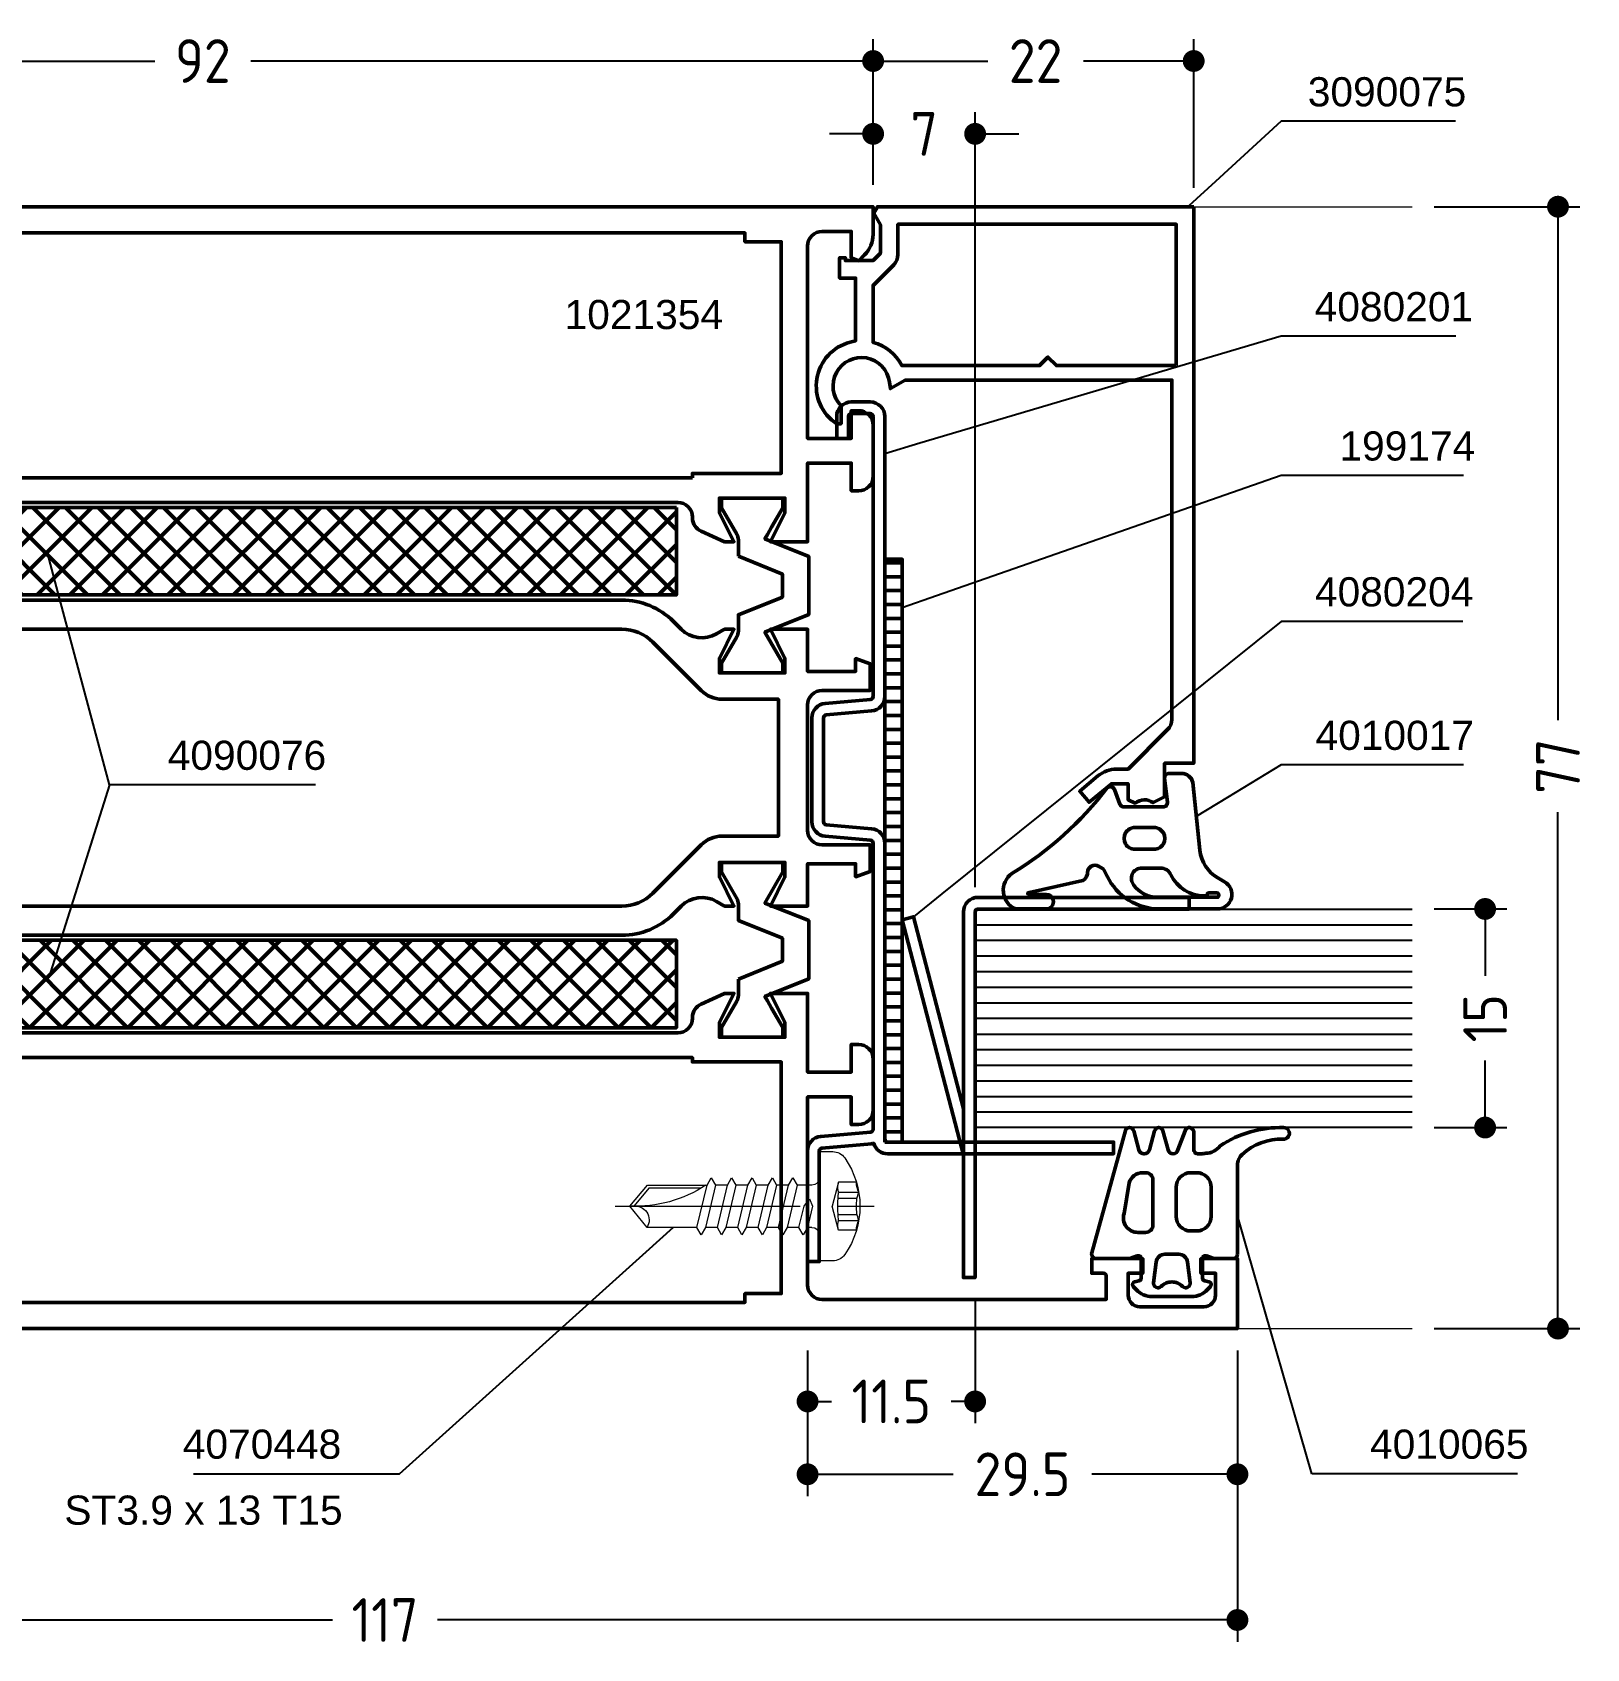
# Model space of a CAD drawing. Header units: millimetres. Extents: x 5 to 286, y 5 to 132.
# Drawn here: x 179.8 to 286.5, y 4.5 to 115.5 of the extents above; entities that cross this region are included whole.
import ezdxf
from ezdxf.enums import TextEntityAlignment as Align

# ---------------------------------------------------------------- set-up
doc = ezdxf.new("R2010")
doc.units = ezdxf.units.MM
doc.linetypes.add('CENTER', pattern=[50.8, 31.75, -6.35, 6.35, -6.35])
doc.linetypes.add('HIDDEN', pattern=[9.525, 6.35, -3.175])
for name, color, linetype, lineweight in [('AM_5', 3, 'Continuous', 25), ('AM_C', 50, 'Continuous', 50), ('AM_S', 80, 'Continuous', 50), ('Cent3', 70, 'CENTER', 18), ('CHide4', 10, 'HIDDEN', 13), ('Cont2', 2, 'Continuous', 25), ('Cont3', 70, 'Continuous', 18), ('Cont4', 10, 'Continuous', 13)]:
    doc.layers.add(name, color=color, linetype=linetype, lineweight=lineweight)
doc.styles.add('HBS_DIMTEXTSTYLE', font='isocp.shx')
doc.styles.add('SWISSL', font='swissl.ttf')
doc.dimstyles.new('Konstruktionsschnitt 1-1', dxfattribs={"dimtxt": 3, "dimasz": 1.5, "dimexe": 1.5, "dimexo": 1.5, "dimgap": 1.5, "dimtad": 0, "dimdsep": 46, "dimtxsty": 'HBS_DIMTEXTSTYLE', "dimblk": 'PUNKT', "dimcen": 0, "dimclrd": 3, "dimclre": 3, "dimclrt": 2, "dimadec": 1, "dimazin": 2, "dimtfac": 0.7, "dimtofl": 0, "dimtmove": 0, "dimatfit": 3, "dimfxl": 0, "dimtolj": 1, "dimtzin": 0, "dimarcsym": 0})

# ---------------------------------------------------------------- blocks, each defined once
blk = doc.blocks.new('*U22', base_point=(71.57, 97.47))
for p, q in [((71.57, 111.39), (41.57, 111.39)), ((71.57, 110.32), (41.57, 110.32)), ((71.57, 109.25), (41.57, 109.25)), ((71.57, 108.18), (41.57, 108.18)), ((71.57, 107.11), (41.57, 107.11)), ((71.57, 106.04), (41.57, 106.04)), ((71.57, 104.97), (41.57, 104.97)), ((71.57, 103.89), (41.57, 103.89)), ((71.57, 102.82), (41.57, 102.82)), ((71.57, 101.75), (41.57, 101.75)), ((71.57, 100.68), (41.57, 100.68)), ((71.57, 99.61), (41.57, 99.61)), ((71.57, 98.54), (41.57, 98.54))]:
    blk.add_line(p, q)
blk.add_lwpolyline([(41.57, 97.47), (71.57, 97.47), (71.57, 112.47), (41.57, 112.47)])
blk = doc.blocks.new('ws4070448')
at = {"layer": 'Cent3', "ltscale": 0.4}
blk.add_lwpolyline([(0, -14), (0, 3.8)], dxfattribs=at)
at = {"layer": 'CHide4', "ltscale": 0.3}
for p, q in [((-0.97, 1.33), (-0.97, 2.72)), ((-0.56, 1.33), (-0.56, 2.61)), ((0.56, 1.33), (0.56, 2.61)), ((0.97, 1.33), (0.97, 2.72))]:
    blk.add_line(p, q, dxfattribs=at)
for points in [[(-1.65, 2.56), (-1.65, 1.33)], [(1.65, 2.56), (1.65, 1.33)], [(-1.65, 1.33), (0, 0.89)], [(1.65, 1.33), (0, 0.89)]]:
    blk.add_lwpolyline(points, dxfattribs=at)
for centre, radius, start, end in [((-1.59, 3.84), 1.28, 267.2848, 298.8872), ((0, 5.49), 2.94, 250.6988, 289.3012), ((1.59, 3.84), 1.28, 241.1128, 272.7152), ((-1.31, 2.49), 1.21, 253.6643, 286.3357), ((0, 11.41), 10.13, 264.4948, 275.5052), ((1.31, 2.49), 1.21, 253.6643, 286.3357)]:
    blk.add_arc(centre, radius, start, end, dxfattribs=at)
at = {"layer": 'Cont4'}
blk.add_lwpolyline([(3.32, 1.75, 0.314856), (-3.32, 1.75, 0.244912), (-3.75, 0.93), (-3.75, 0), (3.75, 0), (3.75, 0.93, 0.244912), (3.32, 1.75, 0.138291)], format="xyb", dxfattribs=at)
for points in [[(-1.95, -1.1), (-1.45, -1.39), (0, -1.04), (0.5, -0.67), (0, -0.47), (-1.45, -0.81)], [(-1.95, -2.5), (-1.45, -2.79), (1.45, -2.1), (1.95, -1.81), (1.45, -1.52), (-1.45, -2.21)], [(-1.95, -3.9), (-1.45, -4.19), (1.45, -3.5), (1.95, -3.21), (1.45, -2.92), (-1.45, -3.61)], [(-1.95, -5.3), (-1.45, -5.59), (1.45, -4.9), (1.95, -4.61), (1.45, -4.32), (-1.45, -5.01)], [(-1.95, -6.7), (-1.45, -6.99), (1.45, -6.3), (1.95, -6.01), (1.45, -5.72), (-1.45, -6.41)], [(-1.45, -8.39), (1.45, -7.7), (1.95, -7.41), (1.45, -7.12), (-1.45, -7.81), (-1.95, -8.1)]]:
    blk.add_lwpolyline(points, close=True, dxfattribs=at)
for points in [[(-1.45, -0.5), (-1.45, -0.81)], [(1.45, -0.5), (1.45, -1.52)], [(-1.45, -1.39), (-1.45, -2.21)], [(-1.45, -1.39), (-1.45, -2.21)], [(1.45, -2.1), (1.45, -2.92)], [(-1.45, -2.79), (-1.45, -3.61)], [(-1.45, -4.19), (-1.45, -5.01)], [(1.45, -3.5), (1.45, -4.32)], [(1.45, -4.9), (1.45, -5.72)], [(-1.45, -5.59), (-1.45, -6.41)], [(1.45, -6.3), (1.45, -7.12)], [(-1.45, -6.99), (-1.45, -7.81)], [(-1.45, -8.38), (-1.45, -11.81), (0, -13), (1.45, -11.79), (1.45, -7.7)], [(1.24, -8.17), (1.24, -11.7), (0.03, -12.71)]]:
    blk.add_lwpolyline(points, dxfattribs=at)
for centre, radius, start, end in [((-1.95, -0.5), 0.5, 0, 90), ((1.95, -0.5), 0.5, 90, 180), ((8.74, -12.6), 8.74, 146.5114, 182.6031), ((-0.95, -12.64), 0.965, 350.682, 121.1143)]:
    blk.add_arc(centre, radius, start, end, dxfattribs=at)
blk = doc.blocks.new('PUNKT')
at = {"color": 0, "linetype": 'Continuous'}
blk.add_line((-0.5, 0), (-1, 0), dxfattribs=at)
at = {"color": 0, "linetype": 'Continuous', "const_width": 0.5}
blk.add_lwpolyline([(-0.25, 0, 1), (0.25, 0, 1)], format="xyb", close=True, dxfattribs=at)
blk = doc.blocks.new('*D24')
at = {"layer": 'AM_5', "color": 3, "lineweight": -2, "transparency": 16777216}
for p, q in [((276, 55.3), (281, 55.3)), ((279.5, 53.8), (279.5, 50.71)), ((279.5, 41.8), (279.5, 44.89)), ((276, 40.3), (281, 40.3))]:
    blk.add_line(p, q, dxfattribs=at)
at = {"layer": 'AM_5', "color": 3, "lineweight": -2, "transparency": 16777216, "xscale": 1.5, "yscale": 1.5, "zscale": 1.5}
for p, rotation in [((279.5, 55.3), 90), ((279.5, 40.3), 270)]:
    blk.add_blockref('PUNKT', p, dxfattribs=dict(at, rotation=rotation))
at = {"layer": 'AM_5', "color": 2, "transparency": 16777216, "insert": (279.5, 47.8), "char_height": 3, "attachment_point": 5, "rotation": 90, "style": 'HBS_DIMTEXTSTYLE'}
blk.add_mtext('\\A1;15', dxfattribs=at)
blk = doc.blocks.new('*D25')
at = {"layer": 'AM_5', "color": 3, "lineweight": -2, "transparency": 16777216}
for p, q in [((276, 103.5), (286, 103.5)), ((284.5, 102), (284.5, 68.25)), ((284.5, 28), (284.5, 61.95)), ((276, 26.5), (286, 26.5))]:
    blk.add_line(p, q, dxfattribs=at)
at = {"layer": 'AM_5', "color": 3, "lineweight": -2, "transparency": 16777216, "xscale": 1.5, "yscale": 1.5, "zscale": 1.5}
for p, rotation in [((284.5, 103.5), 90), ((284.5, 26.5), 270)]:
    blk.add_blockref('PUNKT', p, dxfattribs=dict(at, rotation=rotation))
at = {"layer": 'AM_5', "color": 2, "transparency": 16777216, "insert": (284.5, 65.1), "char_height": 3, "attachment_point": 5, "rotation": 90, "style": 'HBS_DIMTEXTSTYLE'}
blk.add_mtext('\\A1;77', dxfattribs=at)
blk = doc.blocks.new('*D26')
at = {"layer": 'AM_5', "color": 3, "lineweight": -2, "transparency": 16777216}
for p, q in [((237.5, 105), (237.5, 115)), ((259.5, 104.8), (259.5, 115)), ((239, 113.5), (245.37, 113.5)), ((258, 113.5), (251.93, 113.5))]:
    blk.add_line(p, q, dxfattribs=at)
at = {"layer": 'AM_5', "color": 3, "lineweight": -2, "transparency": 16777216, "xscale": 1.5, "yscale": 1.5, "zscale": 1.5, "rotation": 180}
blk.add_blockref('PUNKT', (237.5, 113.5), dxfattribs=at)
at = {"layer": 'AM_5', "color": 3, "lineweight": -2, "transparency": 16777216, "xscale": 1.5, "yscale": 1.5, "zscale": 1.5}
blk.add_blockref('PUNKT', (259.5, 113.5), dxfattribs=at)
at = {"layer": 'AM_5', "color": 2, "transparency": 16777216, "insert": (248.65, 113.5), "char_height": 3, "attachment_point": 5, "style": 'HBS_DIMTEXTSTYLE'}
blk.add_mtext('\\A1;22', dxfattribs=at)
blk = doc.blocks.new('*S313')
at = {"layer": 'AM_5', "color": 3}
for p, q in [((265.5, 85.05), (241.86, 76.79)), ((278.02, 85.05), (265.5, 85.05))]:
    blk.add_line(p, q, dxfattribs=at)
at = {"layer": 'AM_5', "color": 3, "linetype": 'Continuous'}
blk.add_line((241.86, 76.79), (239.5, 75.97), dxfattribs=at)
at = {"layer": 'AM_5', "color": 2, "insert": (269.5, 86.05), "char_height": 2, "attachment_point": 7, "style": 'SWISSL'}
blk.add_mtext('199174', dxfattribs=at)
blk = doc.blocks.new('*D45')
at = {"layer": 'AM_5', "color": 3, "lineweight": -2, "transparency": 16777216}
for p, q in [((145.5, 25), (145.5, 5)), ((262.5, 25), (262.5, 5)), ((147, 6.5), (200.4, 6.5)), ((261, 6.5), (207.6, 6.5))]:
    blk.add_line(p, q, dxfattribs=at)
at = {"layer": 'AM_5', "color": 3, "lineweight": -2, "transparency": 16777216, "xscale": 1.5, "yscale": 1.5, "zscale": 1.5, "rotation": 180}
blk.add_blockref('PUNKT', (145.5, 6.5), dxfattribs=at)
at = {"layer": 'AM_5', "color": 3, "lineweight": -2, "transparency": 16777216, "xscale": 1.5, "yscale": 1.5, "zscale": 1.5}
blk.add_blockref('PUNKT', (262.5, 6.5), dxfattribs=at)
at = {"layer": 'AM_5', "color": 2, "transparency": 16777216, "insert": (204, 6.5), "char_height": 3, "attachment_point": 5, "style": 'HBS_DIMTEXTSTYLE'}
blk.add_mtext('\\A1;117', dxfattribs=at)
blk = doc.blocks.new('*D46')
at = {"layer": 'AM_5', "color": 3, "lineweight": -2, "transparency": 16777216}
for p, q in [((244.5, 28.5), (244.5, 20)), ((233, 25), (233, 20)), ((234.5, 21.5), (234.64, 21.5)), ((243, 21.5), (242.86, 21.5))]:
    blk.add_line(p, q, dxfattribs=at)
at = {"layer": 'AM_5', "color": 3, "lineweight": -2, "transparency": 16777216, "xscale": 1.5, "yscale": 1.5, "zscale": 1.5, "rotation": 180}
blk.add_blockref('PUNKT', (233, 21.5), dxfattribs=at)
at = {"layer": 'AM_5', "color": 3, "lineweight": -2, "transparency": 16777216, "xscale": 1.5, "yscale": 1.5, "zscale": 1.5}
blk.add_blockref('PUNKT', (244.5, 21.5), dxfattribs=at)
at = {"layer": 'AM_5', "color": 2, "transparency": 16777216, "insert": (238.75, 21.5), "char_height": 3, "attachment_point": 5, "style": 'HBS_DIMTEXTSTYLE'}
blk.add_mtext('\\A1;11.5', dxfattribs=at)
blk = doc.blocks.new('*D47')
at = {"layer": 'AM_5', "color": 3, "lineweight": -2, "transparency": 16777216}
for p, q in [((233, 25), (233, 15)), ((262.5, 25), (262.5, 15)), ((234.5, 16.5), (242.99, 16.5)), ((261, 16.5), (252.51, 16.5))]:
    blk.add_line(p, q, dxfattribs=at)
at = {"layer": 'AM_5', "color": 3, "lineweight": -2, "transparency": 16777216, "xscale": 1.5, "yscale": 1.5, "zscale": 1.5, "rotation": 180}
blk.add_blockref('PUNKT', (233, 16.5), dxfattribs=at)
at = {"layer": 'AM_5', "color": 3, "lineweight": -2, "transparency": 16777216, "xscale": 1.5, "yscale": 1.5, "zscale": 1.5}
blk.add_blockref('PUNKT', (262.5, 16.5), dxfattribs=at)
at = {"layer": 'AM_5', "color": 2, "transparency": 16777216, "insert": (247.75, 16.5), "char_height": 3, "attachment_point": 5, "style": 'HBS_DIMTEXTSTYLE'}
blk.add_mtext('\\A1;29.5', dxfattribs=at)
blk = doc.blocks.new('*S315')
at = {"layer": 'AM_5', "color": 3}
for p, q in [((265.5, 94.61), (240.7, 87.26)), ((277.5, 94.61), (265.5, 94.61))]:
    blk.add_line(p, q, dxfattribs=at)
at = {"layer": 'AM_5', "color": 3, "linetype": 'Continuous'}
blk.add_line((240.7, 87.26), (238.3, 86.55), dxfattribs=at)
at = {"layer": 'AM_5', "color": 2, "insert": (267.8, 95.61), "char_height": 2, "attachment_point": 7, "style": 'SWISSL'}
blk.add_mtext('4080201', dxfattribs=at)
blk = doc.blocks.new('*S316')
at = {"layer": 'AM_5', "color": 3}
for p, q in [((265.5, 75.04), (242.22, 56.33)), ((277.97, 75.04), (265.5, 75.04))]:
    blk.add_line(p, q, dxfattribs=at)
at = {"layer": 'AM_5', "color": 3, "linetype": 'Continuous'}
blk.add_line((242.22, 56.33), (240.27, 54.76), dxfattribs=at)
at = {"layer": 'AM_5', "color": 2, "insert": (267.82, 76.04), "char_height": 2, "attachment_point": 7, "style": 'SWISSL'}
blk.add_mtext('4080204', dxfattribs=at)
blk = doc.blocks.new('*S317')
at = {"layer": 'AM_5', "color": 3}
for p, q in [((265.5, 65.19), (261.82, 62.95)), ((278.01, 65.19), (265.5, 65.19))]:
    blk.add_line(p, q, dxfattribs=at)
at = {"layer": 'AM_5', "color": 3, "linetype": 'Continuous'}
blk.add_line((261.82, 62.95), (259.68, 61.65), dxfattribs=at)
at = {"layer": 'AM_5', "color": 2, "insert": (267.86, 66.19), "char_height": 2, "attachment_point": 7, "style": 'SWISSL'}
blk.add_mtext('4010017', dxfattribs=at)
blk = doc.blocks.new('*S318')
at = {"layer": 'AM_5', "color": 3, "linetype": 'Continuous'}
blk.add_line((263.19, 31.85), (262.5, 34.26), dxfattribs=at)
at = {"layer": 'AM_5', "color": 3}
for p, q in [((267.6, 16.54), (263.19, 31.85)), ((281.73, 16.54), (267.6, 16.54))]:
    blk.add_line(p, q, dxfattribs=at)
at = {"layer": 'AM_5', "color": 2, "insert": (271.6, 17.54), "char_height": 2, "attachment_point": 7, "style": 'SWISSL'}
blk.add_mtext('4010065', dxfattribs=at)
blk = doc.blocks.new('*D48')
at = {"layer": 'AM_5', "color": 3, "lineweight": -2, "transparency": 16777216}
for p, q in [((237.5, 105), (237.5, 110)), ((244.5, 56.8), (244.5, 110)), ((236, 108.5), (234.5, 108.5)), ((246, 108.5), (247.5, 108.5))]:
    blk.add_line(p, q, dxfattribs=at)
at = {"layer": 'AM_5', "color": 3, "lineweight": -2, "transparency": 16777216, "xscale": 1.5, "yscale": 1.5, "zscale": 1.5}
blk.add_blockref('PUNKT', (237.5, 108.5), dxfattribs=at)
at = {"layer": 'AM_5', "color": 3, "lineweight": -2, "transparency": 16777216, "xscale": 1.5, "yscale": 1.5, "zscale": 1.5, "rotation": 180}
blk.add_blockref('PUNKT', (244.5, 108.5), dxfattribs=at)
at = {"layer": 'AM_5', "color": 2, "transparency": 16777216, "insert": (241, 108.5), "char_height": 3, "attachment_point": 5, "style": 'HBS_DIMTEXTSTYLE'}
blk.add_mtext('\\A1;7', dxfattribs=at)
blk = doc.blocks.new('*D52')
at = {"layer": 'AM_5', "color": 3, "lineweight": -2, "transparency": 16777216}
for p, q in [((145.5, 105), (145.5, 115)), ((237.5, 105), (237.5, 115)), ((147, 113.5), (188.2, 113.5)), ((236, 113.5), (194.8, 113.5))]:
    blk.add_line(p, q, dxfattribs=at)
at = {"layer": 'AM_5', "color": 3, "lineweight": -2, "transparency": 16777216, "xscale": 1.5, "yscale": 1.5, "zscale": 1.5, "rotation": 180}
blk.add_blockref('PUNKT', (145.5, 113.5), dxfattribs=at)
at = {"layer": 'AM_5', "color": 3, "lineweight": -2, "transparency": 16777216, "xscale": 1.5, "yscale": 1.5, "zscale": 1.5}
blk.add_blockref('PUNKT', (237.5, 113.5), dxfattribs=at)
at = {"layer": 'AM_5', "color": 2, "transparency": 16777216, "insert": (191.5, 113.5), "char_height": 3, "attachment_point": 5, "style": 'HBS_DIMTEXTSTYLE'}
blk.add_mtext('\\A1;92', dxfattribs=at)
blk = doc.blocks.new('*S319')
at = {"layer": 'AM_5', "color": 3}
for p, q in [((265.5, 109.36), (261, 105.24)), ((277.46, 109.36), (265.5, 109.36))]:
    blk.add_line(p, q, dxfattribs=at)
at = {"layer": 'AM_5', "color": 3, "linetype": 'Continuous'}
blk.add_line((261, 105.24), (259.16, 103.55), dxfattribs=at)
at = {"layer": 'AM_5', "color": 2, "insert": (267.33, 110.36), "char_height": 2, "attachment_point": 7, "style": 'SWISSL'}
blk.add_mtext('3090075', dxfattribs=at)
blk = doc.blocks.new('*S320')
at = {"layer": 'AM_5', "color": 3, "linetype": 'Continuous'}
for p, q in [((181.57, 76.98), (180.93, 79.4)), ((181.68, 52.99), (180.93, 50.6))]:
    blk.add_line(p, q, dxfattribs=at)
at = {"layer": 'AM_5', "color": 3}
for p, q in [((185.09, 63.82), (181.57, 76.98)), ((185.09, 63.82), (181.68, 52.99)), ((199.24, 63.82), (185.09, 63.82))]:
    blk.add_line(p, q, dxfattribs=at)
at = {"layer": 'AM_5', "color": 2, "insert": (189.09, 64.82), "char_height": 2, "attachment_point": 7, "style": 'SWISSL'}
blk.add_mtext('4090076', dxfattribs=at)
blk = doc.blocks.new('*S321')
at = {"layer": 'AM_5', "color": 3, "linetype": 'Continuous'}
blk.add_line((221.93, 31.77), (223.79, 33.45), dxfattribs=at)
at = {"layer": 'AM_5', "color": 3}
for p, q in [((205, 16.54), (221.93, 31.77)), ((190.86, 16.54), (205, 16.54))]:
    blk.add_line(p, q, dxfattribs=at)
at = {"layer": 'AM_5', "color": 2, "insert": (201, 17.54), "char_height": 2, "attachment_point": 9, "style": 'SWISSL'}
blk.add_mtext('4070448', dxfattribs=at)
blk = doc.blocks.new('ZAHL rechts')
at = {"layer": 'AM_5', "color": 2, "style": 'SWISSL'}
blk.add_attdef('XXX', text='', height=1.5, dxfattribs=at).set_placement((-1.954, -2.5), align=Align.RIGHT)
blk = doc.blocks.new('WI3090075')
for points in [[(0, 22), (0, 0.3), (-0.45, 0.04), (-1.25, 0.5), (-3.2, 0.5), (-3.7, 0), (-3.7, -1.9), (-3.5, -1.9), (-3.5, -2.3), (-4.9, -2.3), (-4.9, -1.2), (-9.2, -1.2), (-9.3, -1.58, -0.652679), (-14.9, -2.49), (-14.9, -2.2), (-13.66, -2.2, 1.382111), (-12.04, 1.13), (-12.48, 1.19), (-11.9, 2.2), (-11.9, 20.5), (-35.19, 20.5, 0.198912), (-35.89, 20.21), (-38.6, 17.5), (-38.6, 16.71, -0.176327), (-39.07, 15.43), (-40.12, 14.18), (-40.88, 14.82), (-39.6, 16.35), (-39.6, 17.5), (-40.7, 17.5), (-40.93, 17.99, 0.339409), (-40.9, 19.21), (-40.5, 20), (-38.2, 20), (-38.2, 22), (0, 22)], [(-10.9, 20.8), (-10.9, 12.58), (-10.32, 12), (-10.9, 11.42), (-10.9, 1.97, -0.213458), (-9.31, 0), (-5.4, 0), (-3.99, 1.41, -0.198912), (-3.28, 1.7), (-1.2, 1.7), (-1.2, 20.8), (-10.9, 20.8)]]:
    blk.add_lwpolyline(points, format="xyb", close=True)
blk = doc.blocks.new('WI1021354')
for points in [[(3.6, 108), (2, 108), (2, 88.5, 0.414214), (3, 87.5), (15.9, 87.5), (15.9, 90.5), (14, 90.5), (14, 91, -0.414214), (15, 92), (18.5, 92, -0.414214), (19.5, 91), (19.5, 90.5), (17.6, 90.5), (17.6, 87.5), (23, 87.5), (23, 84.95), (21, 85.95), (20, 85.95), (20, 81.45), (21, 81.45), (23, 82.45), (23, 81.8), (22.27, 80.19, -0.294108), (21.36, 79.6), (21.3, 79.6, 0.414214), (20.3, 78.6), (20.3, 13.4, 0.414214), (21.3, 12.4), (21.36, 12.4, -0.294108), (22.27, 11.81), (23, 10.2), (23, 9.55), (21, 10.55), (20, 10.55), (20, 6.05), (21, 6.05), (23, 7.05), (23, 4.5), (17.6, 4.5), (17.6, 1.5), (19.5, 1.5), (19.5, 1, -0.414214), (18.5, 0), (15, 0, -0.414214), (14, 1), (14, 1.5), (15.9, 1.5), (15.9, 4.5), (2.7, 4.5, 0.414214), (1.7, 3.5), (1.7, 1.5), (3.5, 1.5), (3.71, 0.99), (3.31, 0.59, -0.198912), (1.9, 0), (0, 0), (0, 117), (4.8, 117), (4.8, 114.5), (3.8, 114.5), (3.8, 115.5), (2.3, 115.5, 0.414214), (1.5, 114.7), (1.5, 110.3, 0.414214), (2.3, 109.5), (3.8, 109.5), (3.8, 110.5), (4.8, 110.5), (4.8, 107), (3.8, 107), (3.8, 107.8, 0.414214), (3.6, 108)], [(3.6, 108), (2, 108), (2, 88.5, 0.414214), (3, 87.5), (15.9, 87.5), (15.9, 90.5), (14, 90.5), (14, 91, -0.414214), (15, 92), (18.5, 92, -0.414214), (19.5, 91), (19.5, 90.5), (17.6, 90.5), (17.6, 87.5), (23, 87.5), (23, 84.95), (21, 85.95), (20, 85.95), (20, 81.45), (21, 81.45), (23, 82.45), (23, 81.8), (22.27, 80.19, -0.294108), (21.36, 79.6), (21.3, 79.6, 0.414214), (20.3, 78.6), (20.3, 13.4, 0.414214), (21.3, 12.4), (21.36, 12.4, -0.294108), (22.27, 11.81), (23, 10.2), (23, 9.55), (21, 10.55), (20, 10.55), (20, 6.05), (21, 6.05), (23, 7.05), (23, 4.5), (17.6, 4.5), (17.6, 1.5), (19.5, 1.5), (19.5, 1, -0.414214), (18.5, 0), (15, 0, -0.414214), (14, 1), (14, 1.5), (15.9, 1.5), (15.9, 4.5), (2.7, 4.5, 0.414214), (1.7, 3.5), (1.7, 1.5), (3.5, 1.5), (3.71, 0.99), (3.31, 0.59, -0.198912), (1.9, 0), (0, 0), (0, 117), (4.8, 117), (4.8, 114.5), (3.8, 114.5), (3.8, 115.5), (2.3, 115.5, 0.414214), (1.5, 114.7), (1.5, 110.3, 0.414214), (2.3, 109.5), (3.8, 109.5), (3.8, 110.5), (4.8, 110.5), (4.8, 107), (3.8, 107), (3.8, 107.8, 0.414214), (3.6, 108)], [(34.2, 87.5), (42.8, 87.5, 0.414214), (43.8, 88.5), (43.8, 91.8), (45.62, 91.8), (45.99, 90.8), (45.1, 90.8), (45.1, 87.5), (48, 87.5), (48, 84.95), (46, 85.95), (45, 85.95), (45, 81.45), (46, 81.45), (48, 82.45), (48, 81.8), (47.68, 81.25, 0.339454), (48, 78.83), (48.54, 78.29, -0.198912), (50, 74.76), (50, 17.24, -0.198912), (48.54, 13.71), (48, 13.17, 0.339454), (47.68, 10.75), (48, 10.2), (48, 9.55), (46, 10.55), (45, 10.55), (45, 6.05), (46, 6.05), (48, 7.05), (48, 4.5), (45.1, 4.5), (45.1, 1.2), (45.99, 1.2), (45.62, 0.2), (43.8, 0.2), (43.8, 3.5, 0.414214), (42.8, 4.5), (34.2, 4.5, 0.414214), (33.2, 3.5), (33.2, 0.2), (31.38, 0.2), (31.01, 1.2), (31.9, 1.2), (31.9, 4.5), (29, 4.5), (29, 7.05), (31, 6.05), (32, 6.05), (32, 10.55), (31, 10.55), (29, 9.55), (29, 10.2), (29.32, 10.75, 0.339454), (29, 13.17), (28.46, 13.71, -0.198912), (27, 17.24), (27, 74.76, -0.198912), (28.46, 78.29), (29, 78.83, 0.339454), (29.32, 81.25), (29, 81.8), (29, 82.45), (31, 81.45), (32, 81.45), (32, 85.95), (31, 85.95), (29, 84.95), (29, 87.5), (31.9, 87.5), (31.9, 90.8), (31.01, 90.8), (31.38, 91.8), (33.2, 91.8), (33.2, 88.5, 0.414214)], [(34.2, 87.5), (42.8, 87.5, 0.414214), (43.8, 88.5), (43.8, 91.8), (45.62, 91.8), (45.99, 90.8), (45.1, 90.8), (45.1, 87.5), (48, 87.5), (48, 84.95), (46, 85.95), (45, 85.95), (45, 81.45), (46, 81.45), (48, 82.45), (48, 81.8), (47.68, 81.25, 0.339454), (48, 78.83), (48.54, 78.29, -0.198912), (50, 74.76), (50, 17.24, -0.198912), (48.54, 13.71), (48, 13.17, 0.339454), (47.68, 10.75), (48, 10.2), (48, 9.55), (46, 10.55), (45, 10.55), (45, 6.05), (46, 6.05), (48, 7.05), (48, 4.5), (45.1, 4.5), (45.1, 1.2), (45.99, 1.2), (45.62, 0.2), (43.8, 0.2), (43.8, 3.5, 0.414214), (42.8, 4.5), (34.2, 4.5, 0.414214), (33.2, 3.5), (33.2, 0.2), (31.38, 0.2), (31.01, 1.2), (31.9, 1.2), (31.9, 4.5), (29, 4.5), (29, 7.05), (31, 6.05), (32, 6.05), (32, 10.55), (31, 10.55), (29, 9.55), (29, 10.2), (29.32, 10.75, 0.339454), (29, 13.17), (28.46, 13.71, -0.198912), (27, 17.24), (27, 74.76, -0.198912), (28.46, 78.29), (29, 78.83, 0.339454), (29.32, 81.25), (29, 81.8), (29, 82.45), (31, 81.45), (32, 81.45), (32, 85.95), (31, 85.95), (29, 84.95), (29, 87.5), (31.9, 87.5), (31.9, 90.8), (31.01, 90.8), (31.38, 91.8), (33.2, 91.8), (33.2, 88.5, 0.414214)], [(54, 10.2), (54, 9.55), (56, 10.55), (57, 10.55), (57, 6.05), (56, 6.05), (54, 7.05), (54, 4.5), (59.4, 4.5), (59.4, 1.5), (57.5, 1.5), (57.5, 1, 0.414214), (58.5, 0), (62, 0, 0.414214), (63, 1), (63, 1.5), (61.1, 1.5), (61.1, 4.5), (74.3, 4.5, -0.414214), (75.3, 3.5), (75.3, 1.5), (73.5, 1.5), (73.29, 0.99), (73.69, 0.59, 0.198912), (75.1, 0), (77, 0), (77, 92), (75.1, 92, 0.198912), (73.69, 91.41), (73.29, 91.01), (73.5, 90.5), (75.3, 90.5), (75.3, 88.5, -0.414214), (74.3, 87.5), (61.1, 87.5), (61.1, 90.5), (63, 90.5), (63, 91, 0.414214), (62, 92), (58.5, 92, 0.414214), (57.5, 91), (57.5, 90.5), (59.4, 90.5), (59.4, 87.5), (54, 87.5), (54, 84.95), (56, 85.95), (57, 85.95), (57, 81.45), (56, 81.45), (54, 82.45), (54, 81.8), (54.73, 80.19, 0.294108), (55.64, 79.6), (55.7, 79.6, -0.414214), (56.7, 78.6), (56.7, 13.4, -0.414214), (55.7, 12.4), (55.64, 12.4, 0.294108), (54.73, 11.81), (54, 10.2)], [(54, 10.2), (54, 9.55), (56, 10.55), (57, 10.55), (57, 6.05), (56, 6.05), (54, 7.05), (54, 4.5), (59.4, 4.5), (59.4, 1.5), (57.5, 1.5), (57.5, 1, 0.414214), (58.5, 0), (62, 0, 0.414214), (63, 1), (63, 1.5), (61.1, 1.5), (61.1, 4.5), (74.3, 4.5, -0.414214), (75.3, 3.5), (75.3, 1.5), (73.5, 1.5), (73.29, 0.99), (73.69, 0.59, 0.198912), (75.1, 0), (77, 0), (77, 92), (75.1, 92, 0.198912), (73.69, 91.41), (73.29, 91.01), (73.5, 90.5), (75.3, 90.5), (75.3, 88.5, -0.414214), (74.3, 87.5), (61.1, 87.5), (61.1, 90.5), (63, 90.5), (63, 91, 0.414214), (62, 92), (58.5, 92, 0.414214), (57.5, 91), (57.5, 90.5), (59.4, 90.5), (59.4, 87.5), (54, 87.5), (54, 84.95), (56, 85.95), (57, 85.95), (57, 81.45), (56, 81.45), (54, 82.45), (54, 81.8), (54.73, 80.19, 0.294108), (55.64, 79.6), (55.7, 79.6, -0.414214), (56.7, 78.6), (56.7, 13.4, -0.414214), (55.7, 12.4), (55.64, 12.4, 0.294108), (54.73, 11.81), (54, 10.2)], [(23.99, 82.75), (22.87, 82.75, 0.131652), (22.47, 82.64), (20.66, 81.6), (20, 81.6), (20, 85.8), (20.66, 85.8), (22, 85.03), (22.49, 84.74), (22.79, 84.57), (24, 87.58), (28, 87.58), (29.21, 84.57), (31.34, 85.8), (32, 85.8), (32, 81.6), (31.34, 81.6), (29.53, 82.64, 0.131652), (29.13, 82.75), (28.01, 82.75), (26.79, 85.78), (25.21, 85.78)], [(23.99, 82.75), (22.87, 82.75, 0.131652), (22.47, 82.64), (20.66, 81.6), (20, 81.6), (20, 85.8), (20.66, 85.8), (22, 85.03), (22.49, 84.74), (22.79, 84.57), (24, 87.58), (28, 87.58), (29.21, 84.57), (31.34, 85.8), (32, 85.8), (32, 81.6), (31.34, 81.6), (29.53, 82.64, 0.131652), (29.13, 82.75), (28.01, 82.75), (26.79, 85.78), (25.21, 85.78)], [(53.01, 82.75), (54.13, 82.75, -0.131652), (54.53, 82.64), (56.34, 81.6), (57, 81.6), (57, 85.8), (56.34, 85.8), (55, 85.03), (54.51, 84.74), (54.21, 84.57), (53, 87.58), (49, 87.58), (47.79, 84.57), (45.66, 85.8), (45, 85.8), (45, 81.6), (45.66, 81.6), (47.47, 82.64, -0.131652), (47.87, 82.75), (48.99, 82.75), (50.21, 85.78), (51.79, 85.78)], [(53.01, 82.75), (54.13, 82.75, -0.131652), (54.53, 82.64), (56.34, 81.6), (57, 81.6), (57, 85.8), (56.34, 85.8), (55, 85.03), (54.51, 84.74), (54.21, 84.57), (53, 87.58), (49, 87.58), (47.79, 84.57), (45.66, 85.8), (45, 85.8), (45, 81.6), (45.66, 81.6), (47.47, 82.64, -0.131652), (47.87, 82.75), (48.99, 82.75), (50.21, 85.78), (51.79, 85.78)], [(29, 17.24, 0.198912), (29.88, 15.12), (33.21, 11.79, -0.198912), (33.8, 10.37), (33.8, 6.5), (43.2, 6.5), (43.2, 10.37, -0.198912), (43.79, 11.79), (47.12, 15.12, 0.198912), (48, 17.24), (48, 74.76, 0.198912), (47.12, 76.88), (43.79, 80.21, -0.198912), (43.2, 81.63), (43.2, 85.5), (33.8, 85.5), (33.8, 81.63, -0.198912), (33.21, 80.21), (29.88, 76.88, 0.198912), (29, 74.76)], [(29, 17.24, 0.198912), (29.88, 15.12), (33.21, 11.79, -0.198912), (33.8, 10.37), (33.8, 6.5), (43.2, 6.5), (43.2, 10.37, -0.198912), (43.79, 11.79), (47.12, 15.12, 0.198912), (48, 17.24), (48, 74.76, 0.198912), (47.12, 76.88), (43.79, 80.21, -0.198912), (43.2, 81.63), (43.2, 85.5), (33.8, 85.5), (33.8, 81.63, -0.198912), (33.21, 80.21), (29.88, 76.88, 0.198912), (29, 74.76)], [(23.99, 9.25), (22.87, 9.25, -0.131652), (22.47, 9.36), (20.66, 10.4), (20, 10.4), (20, 6.2), (20.66, 6.2), (22, 6.97), (22.49, 7.26), (22.79, 7.43), (24, 4.43), (28, 4.43), (29.21, 7.43), (31.34, 6.2), (32, 6.2), (32, 10.4), (31.34, 10.4), (29.53, 9.36, -0.131652), (29.13, 9.25), (28.01, 9.25), (26.79, 6.23), (25.21, 6.23)], [(23.99, 9.25), (22.87, 9.25, -0.131652), (22.47, 9.36), (20.66, 10.4), (20, 10.4), (20, 6.2), (20.66, 6.2), (22, 6.97), (22.49, 7.26), (22.79, 7.43), (24, 4.43), (28, 4.43), (29.21, 7.43), (31.34, 6.2), (32, 6.2), (32, 10.4), (31.34, 10.4), (29.53, 9.36, -0.131652), (29.13, 9.25), (28.01, 9.25), (26.79, 6.23), (25.21, 6.23)], [(53.01, 9.25), (54.13, 9.25, 0.131652), (54.53, 9.36), (56.34, 10.4), (57, 10.4), (57, 6.2), (56.34, 6.2), (55, 6.97), (54.51, 7.26), (54.21, 7.43), (53, 4.43), (49, 4.43), (47.79, 7.43), (45.66, 6.2), (45, 6.2), (45, 10.4), (45.66, 10.4), (47.47, 9.36, 0.131652), (47.87, 9.25), (48.99, 9.25), (50.21, 6.23), (51.79, 6.23)], [(53.01, 9.25), (54.13, 9.25, 0.131652), (54.53, 9.36), (56.34, 10.4), (57, 10.4), (57, 6.2), (56.34, 6.2), (55, 6.97), (54.51, 7.26), (54.21, 7.43), (53, 4.43), (49, 4.43), (47.79, 7.43), (45.66, 6.2), (45, 6.2), (45, 10.4), (45.66, 10.4), (47.47, 9.36, 0.131652), (47.87, 9.25), (48.99, 9.25), (50.21, 6.23), (51.79, 6.23)]]:
    blk.add_lwpolyline(points, format="xyb", close=True)
for points in [[(2.4, 8.8), (1.8, 8.8), (1.8, 83.2), (2.4, 83.2), (2.4, 85.7), (18.3, 85.7), (18.3, 79.6), (18.6, 79.6), (18.6, 12.4), (18.3, 12.4), (18.3, 6.3), (2.4, 6.3), (2.4, 8.8)], [(2.4, 8.8), (1.8, 8.8), (1.8, 83.2), (2.4, 83.2), (2.4, 85.7), (18.3, 85.7), (18.3, 79.6), (18.6, 79.6), (18.6, 12.4), (18.3, 12.4), (18.3, 6.3), (2.4, 6.3), (2.4, 8.8)], [(58.4, 79.6), (58.7, 79.6), (58.7, 85.7), (74.6, 85.7), (74.6, 83.2), (75.2, 83.2), (75.2, 8.8), (74.6, 8.8), (74.6, 6.3), (58.7, 6.3), (58.7, 12.4), (58.4, 12.4), (58.4, 79.6)], [(58.4, 79.6), (58.7, 79.6), (58.7, 85.7), (74.6, 85.7), (74.6, 83.2), (75.2, 83.2), (75.2, 8.8), (74.6, 8.8), (74.6, 6.3), (58.7, 6.3), (58.7, 12.4), (58.4, 12.4), (58.4, 79.6)]]:
    blk.add_lwpolyline(points, close=True)
blk = doc.blocks.new('WI199174')
h = blk.add_hatch()
h.set_pattern_fill('LINE', color=256, scale=0.3, angle=90)
h.paths.add_polyline_path([(0, 1.2), (0, 0), (40, 0), (40, 1.2)])
blk.add_lwpolyline([(0, 1.2), (0, 0), (40, 0), (40, 1.2)], close=True)
blk = doc.blocks.new('WI4010017')
for points in [[(-3.46, 2.42, -0.240056), (-5.37, 3.66), (-5.63, 4.12, 0.767327), (-7.5, 3.62), (-7.5, -0.35, 0.286745), (-5.25, -3.94), (-4.85, -4.14, -0.149451), (-4.72, -4.26), (-4.57, -4.53, -0.57735), (-5, -5.28), (-5.12, -5.28), (-5.16, -5.31, 0.158399), (-5.55, -5.6), (-6.36, -9.28, -0.113567), (-6.42, -9.4, -0.190093), (-6.5, -9.19), (-6.5, -8.12, 1), (-7.5, -8.12), (-7.5, -10.18, 0.009709), (-7.5, -10.22, 0.587918), (-5.07, -10.47, -0.09166), (0.81, -3.93, 0.553622), (0.7, -3.44), (-0.3, -3.07, -0.315299), (-0.5, -2.79), (-0.5, -0.1, -0.449698), (-0.16, 0.2), (1.46, 0, 0.449698), (1.8, 0.3), (1.8, 1.16, 0.354573), (1.17, 1.94), (-3.46, 2.42)], [(-3.46, 2.42, -0.240056), (-5.37, 3.66), (-5.63, 4.12, 0.767327), (-7.5, 3.62), (-7.5, -0.35, 0.286745), (-5.25, -3.94), (-4.85, -4.14, -0.149451), (-4.72, -4.26), (-4.57, -4.53, -0.57735), (-5, -5.28), (-5.12, -5.28), (-5.16, -5.31, 0.158399), (-5.55, -5.6), (-6.36, -9.28, -0.113567), (-6.42, -9.4, -0.190093), (-6.5, -9.19), (-6.5, -8.12, 1), (-7.5, -8.12), (-7.5, -10.18, 0.009709), (-7.5, -10.22, 0.587918), (-5.07, -10.47, -0.09166), (0.81, -3.93, 0.553622), (0.7, -3.44), (-0.3, -3.07, -0.315299), (-0.5, -2.79), (-0.5, -0.1, -0.449698), (-0.16, 0.2), (1.46, 0, 0.449698), (1.8, 0.3), (1.8, 1.16, 0.354573), (1.17, 1.94), (-3.46, 2.42)], [(-4.7, -0.28, 0.292811), (-5.16, 0.44, -0.290987), (-6.6, 2.71), (-6.6, 2.92), (-6.5, 2.92, 0.414214), (-6.4, 3.02), (-6.4, 3.62, 0.414214), (-6.5, 3.72), (-6.6, 3.72, 0.414214), (-6.7, 3.62), (-6.7, -0.48, 0.244698), (-5.85, -2.12), (-5.8, -2.15, 0.673804), (-4.71, -1.45), (-4.7, -0.28)], [(-4.7, -0.28, 0.292811), (-5.16, 0.44, -0.290987), (-6.6, 2.71), (-6.6, 2.92), (-6.5, 2.92, 0.414214), (-6.4, 3.02), (-6.4, 3.62, 0.414214), (-6.5, 3.72), (-6.6, 3.72, 0.414214), (-6.7, 3.62), (-6.7, -0.48, 0.244698), (-5.85, -2.12), (-5.8, -2.15, 0.673804), (-4.71, -1.45), (-4.7, -0.28)], [(-1.91, -0.73, 1.006711), (-3.4, -0.73), (-3.4, -2.03, 1.006711), (-1.91, -2.03), (-1.91, -0.73)], [(-1.91, -0.73, 1.006711), (-3.4, -0.73), (-3.4, -2.03, 1.006711), (-1.91, -2.03), (-1.91, -0.73)], [(-1.91, -0.73, 1.006711), (-3.4, -0.73), (-3.4, -2.03, 1.006711), (-1.91, -2.03), (-1.91, -0.73)]]:
    blk.add_lwpolyline(points, format="xyb", close=True)
blk = doc.blocks.new('WI4010065')
for points in [[(0.3, 0, 0.414214), (0, -0.3), (0, -1.62), (0.19, -2.13, -0.520567), (0, -2.4), (-1.33, -2.4, -0.36397), (-1.53, -2.23), (-1.58, -1.97, 0.594937), (-1.91, -1.85), (-2.12, -2.05, 0.208), (-2.6, -3.15), (-2.6, -5.85, 0.208), (-2.12, -6.95), (-1.91, -7.15, 0.594937), (-1.58, -7.03), (-1.53, -6.77, -0.36397), (-1.33, -6.6), (0, -6.6, -0.520567), (0.19, -6.87), (0, -7.38), (0, -9.7, 0.505497), (0.39, -9.99), (8.79, -7.69, 0.751737), (8.78, -7.11), (7.47, -6.76, -0.767327), (7.47, -6.04), (8.78, -5.69, 0.767327), (8.78, -5.11), (7.46, -4.76, -0.767327), (7.46, -4.08), (8.78, -3.59, 0.876976), (8.7, -3), (7.5, -3, -0.414214), (7.2, -2.7), (7.2, -2.48, -0.051818), (7.23, -2.17, -0.225446), (7.75, -1.18, 0.150709), (9, 3.17, 1.016945), (8.2, 3.15, -0.195341), (7.16, 0.33, -0.211259), (6.42, 0)], [(4.9, -1.8, -0.414214), (5.9, -2.8), (5.9, -3.2, -0.414214), (4.9, -4.2), (2.9, -4.2, -0.414214), (1.9, -3.2), (1.9, -2.8, -0.414214), (2.9, -1.8)], [(0.3, -4.98), (0.3, -4.02, 0.378866), (-0.23, -3.43), (-1.66, -3.25, 0.717695), (-1.91, -3.76, -0.421053), (-1.91, -5.24, 0.717695), (-1.66, -5.75), (-0.23, -5.57, 0.378866)], [(5.4, -5.8, -0.414214), (5.9, -6.3), (5.9, -6.49, -0.328465), (5.2, -7.44), (3.1, -7.78, -0.505497), (1.8, -6.83), (1.8, -6.3, -0.414214), (2.3, -5.8)]]:
    blk.add_lwpolyline(points, format="xyb", close=True)
blk = doc.blocks.new('WI4080201')
blk.add_lwpolyline([(-49, 1, 0.414214), (-48.8, 0.8), (-28.48, 0.8, -0.388879), (-27.49, -0.11), (-27.22, -3.22, 0.388879), (-27.02, -3.4), (-19.88, -3.4, 0.388879), (-19.68, -3.22), (-19.41, -0.11, -0.388879), (-18.42, 0.8), (0.8, 0.8, -0.414214), (1.8, -0.2), (1.8, -1.5, -0.414214), (0.8, -2.5), (-0.7, -2.5), (-0.7, -1.7), (0.8, -1.7, 0.414214), (1, -1.5), (1, -0.2, 0.414214), (0.8, 0), (-18.42, 0, 0.388879), (-18.62, -0.18), (-18.89, -3.29, -0.388879), (-19.88, -4.2), (-27.02, -4.2, -0.388879), (-28.01, -3.29), (-28.28, -0.18, 0.388879), (-28.48, 0), (-48.12, 0, 0.388879), (-48.32, -0.18), (-48.61, -3.59, -0.388879), (-49.61, -4.5), (-57.2, -4.5), (-57.2, -3.7), (-49.61, -3.7, 0.388879), (-49.41, -3.52), (-49.11, -0.11, -0.039327), (-49.09, 0.04, -0.331311), (-49.8, 1), (-49.8, 16.5), (-49, 16.5), (-49, 1)], format="xyb", close=True)
blk = doc.blocks.new('WI4080204')
blk.add_lwpolyline([(0.8, 0.2, -0.414214), (-0.2, -0.8), (-25.3, -0.8), (-25.3, 0), (-0.2, 0, 0.414214), (0, 0.2), (0, 14.7), (0.8, 14.7), (0.8, 0.2)], format="xyb", close=True)
blk.add_lwpolyline([(-13.72, -0.8), (-0.53, -4.23), (-0.74, -5), (-16.9, -0.8)])
blk = doc.blocks.new('WI4090076')
h = blk.add_hatch()
h.set_pattern_fill('ANSI37', color=256, scale=0.5)
h.paths.add_polyline_path([(32.5, 0.35), (32.5, 6.35), (-32.5, 6.35), (-32.5, 0.35)])
blk.add_lwpolyline([(32.5, 6.35), (32.5, 0.35), (-32.5, 0.35), (-32.5, 6.35), (32.5, 6.35)], close=True)

msp = doc.modelspace()

# ---------------------------------------------------------------- linework, layer by layer
at = {"layer": 'Cont3'}
for p, q in [((259.5, 103.5), (274.5, 103.5)), ((262.5, 26.5), (274.5, 26.5))]:
    msp.add_line(p, q, dxfattribs=at)

# ---------------------------------------------------------------- block references
at = {"xscale": -1, "rotation": 270}
msp.add_blockref('ws4070448', (233.8, 34.895), dxfattribs=at)
at = {"layer": 'AM_5'}
for name in ['*S319', '*S315', '*S313', '*S320', '*S316', '*S317', '*S321', '*S318']:
    msp.add_blockref(name, (0, 0), dxfattribs=at)
at = {"layer": 'AM_C', "xscale": -1, "rotation": 270}
for name, p in [('WI4080201', (237.5, 88.3)), ('WI4010017', (257.5, 62.8)), ('WI4080204', (244.5, 55.298)), ('WI4010065', (262.5, 31.3))]:
    msp.add_blockref(name, p, dxfattribs=at)
at = {"layer": 'AM_C'}
msp.add_blockref('WI4090076', (191.5, 76.5), dxfattribs=at)
for name, p, rotation in [('WI199174', (239.5, 39.3), 89.99999999999999), ('WI4090076', (191.5, 53.5), 180)]:
    msp.add_blockref(name, p, dxfattribs=dict(at, rotation=rotation))
at = {"layer": 'AM_S', "xscale": -1, "rotation": 270}
for name, p in [('WI1021354', (145.5, 26.5)), ('WI3090075', (237.5, 103.5))]:
    msp.add_blockref(name, p, dxfattribs=at)
at = {"layer": 'Cont2', "xscale": -1}
msp.add_blockref('*U22', (244.5, 40.298), dxfattribs=at)
at = {"layer": 'Cont3'}
ref = msp.add_blockref('ZAHL rechts', (205.003, 18.039), dxfattribs=dict(at, xscale=2, yscale=2, zscale=2))
ref.add_attrib('XXX', 'ST3.9 x 13 T15', dxfattribs={"layer": 'AM_5', "color": 2, "height": 2, "style": 'SWISSL'}).set_placement((201.095, 13.04), align=Align.RIGHT)

# ---------------------------------------------------------------- texts
at = {"layer": 'AM_5', "color": 2, "insert": (227.2, 97.1), "char_height": 2, "attachment_point": 3, "style": 'SWISSL'}
msp.add_mtext('1021354', dxfattribs=at)

# ---------------------------------------------------------------- dimensions: what is measured, and where the dimension line sits
at = {"layer": 'AM_5'}
for base, p1, p2, picture, middle in [((237.5, 113.5), (145.5, 103.5), (237.5, 103.5), '*D52', (191.5, 113.5)), ((259.5, 113.5), (237.5, 103.5), (259.5, 103.3), '*D26', (248.65, 113.5)), ((244.5, 108.5), (237.5, 103.5), (244.5, 55.298), '*D48', (241, 108.5)), ((244.5, 21.5), (233, 26.5), (244.5, 30), '*D46', (238.75, 21.5)), ((262.5, 16.5), (233, 26.5), (262.5, 26.5), '*D47', (247.75, 16.5))]:
    dim = msp.add_linear_dim(base=base, p1=p1, p2=p2, dimstyle='Konstruktionsschnitt 1-1', override={"dimtol": 0, "dimlim": 0, "dimtp": 0, "dimtm": 0, "dimtfac": 0.7, "dimtdec": 2, "dimtolj": 1, "dimtzin": 0}, dxfattribs=at)
    dim.commit()
    dim.dimension.update_dxf_attribs({"geometry": picture, "text_midpoint": middle, "dimtype": 160})
for base, p1, p2, angle, picture, middle in [((284.5, 103.5), (274.5, 26.5), (274.5, 103.5), 90, '*D25', (284.5, 65.1)), ((279.5, 55.298), (274.5, 40.298), (274.5, 55.298), 90, '*D24', (279.5, 47.798)), ((145.5, 6.5), (262.5, 26.5), (145.5, 26.5), 180, '*D45', (204, 6.5))]:
    dim = msp.add_linear_dim(base=base, p1=p1, p2=p2, angle=angle, dimstyle='Konstruktionsschnitt 1-1', override={"dimtol": 0, "dimlim": 0, "dimtp": 0, "dimtm": 0, "dimtfac": 0.7, "dimtdec": 2, "dimtolj": 1, "dimtzin": 0}, dxfattribs=at)
    dim.commit()
    dim.dimension.update_dxf_attribs({"geometry": picture, "text_midpoint": middle, "dimtype": 160})

doc.saveas('drawing.dxf')
